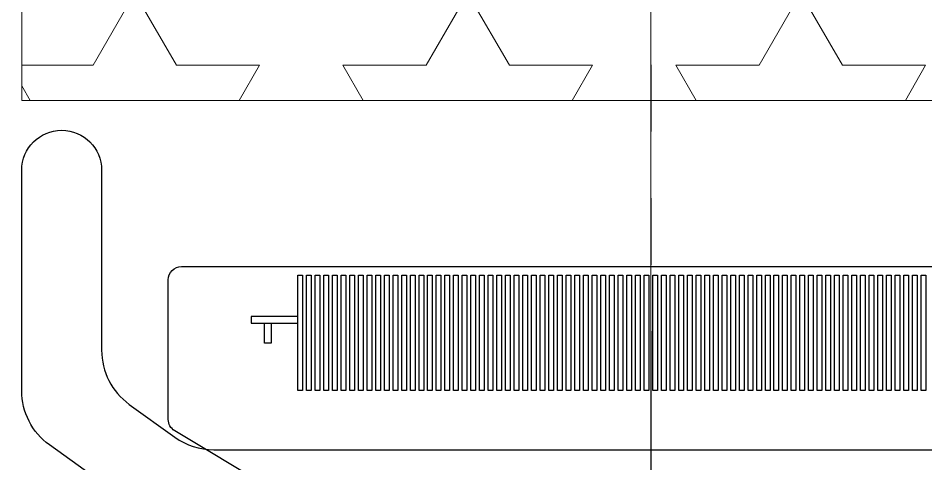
# Model space of a CAD drawing. Header units: inches. Extents: x 1765 to 5217, y -1519 to 441.
# Drawn here: x 4871.51 to 4885.14, y -1293.01 to -1286.33 of the extents above; entities that cross this region are included whole.
import ezdxf

# ---------------------------------------------------------------- set-up
doc = ezdxf.new("R2010")
doc.units = ezdxf.units.IN
doc.header["$MEASUREMENT"] = 0
doc.linetypes.add('ACISOTGB', pattern=[9, 4, -1, 1, -1, 1, -1])
doc.linetypes.add('DOT', pattern=[0.2, 0.1, -0.1])
for name, color, linetype, lineweight in [('AA', 7, 'Continuous', 13), ('DIM', 3, 'Continuous', 15), ('EMI', 5, 'Continuous', 5)]:
    doc.layers.add(name, color=color, linetype=linetype, lineweight=lineweight)
doc.layers.add('FPC', color=7, linetype='Continuous')
doc.layers.add('LENS', color=6, linetype='Continuous')

# ---------------------------------------------------------------- blocks, each defined once
blk = doc.blocks.new('FSDDDDD')
at = {"color": 1}
blk.add_line((3446.14, -1752.405), (3446.14, -1711.693), dxfattribs=at)
at = {"layer": 'LENS', "color": 5, "lineweight": 0}
blk.add_lwpolyline([(3465.185, -1743.304, -0.414214), (3453.685, -1754.804), (3438.595, -1754.804, -0.414214), (3427.095, -1743.304), (3427.095, -1720.794, -0.414214), (3438.595, -1709.294), (3453.685, -1709.294, -0.414214), (3465.185, -1720.794)], format="xyb", close=True, dxfattribs=at)
at = {"layer": 'LENS', "color": 6}
blk.add_lwpolyline([(3429.547, -1720.993, -0.414214), (3438.797, -1711.743), (3453.484, -1711.743, -0.414214), (3462.734, -1720.993), (3462.734, -1743.105, -0.414214), (3453.484, -1752.355), (3438.797, -1752.355, -0.414214), (3429.547, -1743.105)], format="xyb", close=True, dxfattribs=at)

msp = doc.modelspace()

# ---------------------------------------------------------------- hatches: boundary and pattern name
at = {"layer": 'EMI'}
h = msp.add_hatch(dxfattribs=at)
h.set_pattern_fill('STARS', color=256, scale=10, style=0)
h.set_pattern_definition([(180, (8542.6334, -2928.1506), (0, -2.1650635), [1.25, -1.25]), (240, (8542.6334, -2928.1506), (1.875, -1.0825318), [1.25, -1.25]), (300, (8542.0084, -2929.2332), (1.875, 1.0825318), [1.25, -1.25])])
edge = h.paths.add_edge_path()
edge.add_line((4916.395, -1282.359), (4916.395, -1274.21))
edge.add_arc((4914.391, -1274.212), 2.004, 0.0494, 92.745)
edge.add_line((4914.295, -1272.21), (4907.265, -1272.21))
edge.add_arc((4907.265, -1275.21), 3, 90, 180)
edge.add_line((4904.265, -1275.21), (4904.265, -1285.059))
edge.add_arc((4902.265, -1285.059), 2, -90, 0, ccw=False)
edge.add_line((4902.265, -1287.059), (4892.612, -1287.059))
edge.add_arc((4892.612, -1286.059), 1, 180, 270, ccw=False)
edge.add_line((4891.612, -1286.059), (4891.612, -1283.259))
edge.add_arc((4890.612, -1283.259), 1, 360, 449.9714)
edge.add_arc((4890.613, -1281.259), 1, 180, 269.9714, ccw=False)
edge.add_line((4889.613, -1281.259), (4889.613, -1279.852))
edge.add_line((4889.613, -1279.852), (4884.613, -1279.852))
edge.add_arc((4884.613, -1278.852), 1, 180, 270, ccw=False)
edge.add_line((4883.613, -1278.852), (4883.613, -1274.852))
edge.add_line((4883.613, -1274.852), (4879.013, -1274.852))
edge.add_line((4879.013, -1274.852), (4879.013, -1282.85))
edge.add_line((4879.013, -1282.85), (4871.563, -1282.85))
edge.add_line((4871.563, -1282.85), (4871.563, -1287.559))
edge.add_line((4871.563, -1287.559), (4889.613, -1287.559))
edge.add_line((4889.613, -1287.559), (4889.613, -1291.259))
edge.add_line((4889.613, -1291.259), (4906.465, -1291.259))
edge.add_arc((4906.465, -1289.259), 2, 270, 360)
edge.add_line((4908.465, -1289.259), (4908.465, -1277.71))
edge.add_arc((4909.465, -1277.71), 1, 90, 180, ccw=False)
edge.add_line((4909.465, -1276.71), (4911.295, -1276.71))
edge.add_arc((4911.184, -1277.714), 1.01, 0.2418, 83.7326, ccw=False)
edge.add_line((4912.195, -1277.71), (4912.195, -1282.359))
edge.add_line((4912.195, -1282.359), (4916.395, -1282.359))

# ---------------------------------------------------------------- linework, layer by layer
at = {"color": 1, "linetype": 'ACISOTGB'}
msp.add_line((4881.008, -1255.025), (4881.008, -1298.31), dxfattribs=at)
msp.add_lwpolyline([(4898.401, -1263.445), (4898.401, -1289.16, -0.414214), (4889.401, -1298.16), (4872.614, -1298.16, -0.414214), (4863.614, -1289.16), (4863.614, -1263.445, -0.414214), (4872.034, -1255.025), (4889.981, -1255.025, -0.414214)], format="xyb", close=True)
msp.add_lwpolyline([(4898.401, -1263.445), (4898.401, -1289.16, -0.414214), (4889.401, -1298.16), (4872.614, -1298.16, -0.414214), (4863.614, -1289.16), (4863.614, -1263.445, -0.414214), (4872.034, -1255.025), (4889.981, -1255.025, -0.414214)], format="xyb", close=True)
msp.add_lwpolyline([(4876.206, -1298.96), (4876.206, -1297.73, 0.315299), (4876.008, -1297.448), (4875.595, -1297.298, -0.315299), (4875.398, -1297.016), (4875.398, -1293.609, 0.263643), (4875.252, -1293.352), (4873.86, -1292.518, -0.263643), (4873.763, -1292.346), (4873.763, -1290.252, -0.414214), (4873.963, -1290.052), (4888.053, -1290.052, -0.414214), (4888.253, -1290.252), (4888.253, -1292.346, -0.263643), (4888.156, -1292.518), (4886.764, -1293.352, 0.263643), (4886.618, -1293.609), (4886.618, -1297.016, -0.315299), (4886.42, -1297.298), (4886.007, -1297.448, 0.315299), (4885.81, -1297.73), (4885.81, -1298.96)], format="xyb")
at = {"color": 0}
for points in [[(4875.708, -1290.182), (4875.778, -1290.182), (4875.778, -1291.915), (4875.708, -1291.915)], [(4875.838, -1290.182), (4875.908, -1290.182), (4875.908, -1291.915), (4875.838, -1291.915)], [(4875.968, -1290.182), (4876.038, -1290.182), (4876.038, -1291.915), (4875.968, -1291.915)], [(4876.098, -1290.182), (4876.168, -1290.182), (4876.168, -1291.915), (4876.098, -1291.915)], [(4876.228, -1290.182), (4876.298, -1290.182), (4876.298, -1291.915), (4876.228, -1291.915)], [(4876.358, -1290.182), (4876.428, -1290.182), (4876.428, -1291.915), (4876.358, -1291.915)], [(4876.488, -1290.182), (4876.558, -1290.182), (4876.558, -1291.915), (4876.488, -1291.915)], [(4876.618, -1290.182), (4876.688, -1290.182), (4876.688, -1291.915), (4876.618, -1291.915)], [(4876.748, -1290.182), (4876.818, -1290.182), (4876.818, -1291.915), (4876.748, -1291.915)], [(4876.878, -1290.182), (4876.948, -1290.182), (4876.948, -1291.915), (4876.878, -1291.915)], [(4877.008, -1290.182), (4877.078, -1290.182), (4877.078, -1291.915), (4877.008, -1291.915)], [(4877.138, -1290.182), (4877.208, -1290.182), (4877.208, -1291.915), (4877.138, -1291.915)], [(4877.268, -1290.182), (4877.338, -1290.182), (4877.338, -1291.915), (4877.268, -1291.915)], [(4877.398, -1290.182), (4877.468, -1290.182), (4877.468, -1291.915), (4877.398, -1291.915)], [(4877.528, -1290.182), (4877.598, -1290.182), (4877.598, -1291.915), (4877.528, -1291.915)], [(4877.658, -1290.182), (4877.728, -1290.182), (4877.728, -1291.915), (4877.658, -1291.915)], [(4877.788, -1290.182), (4877.858, -1290.182), (4877.858, -1291.915), (4877.788, -1291.915)], [(4877.918, -1290.182), (4877.988, -1290.182), (4877.988, -1291.915), (4877.918, -1291.915)], [(4878.048, -1290.182), (4878.118, -1290.182), (4878.118, -1291.915), (4878.048, -1291.915)], [(4878.178, -1290.182), (4878.248, -1290.182), (4878.248, -1291.915), (4878.178, -1291.915)], [(4878.308, -1290.182), (4878.378, -1290.182), (4878.378, -1291.915), (4878.308, -1291.915)], [(4878.438, -1290.182), (4878.508, -1290.182), (4878.508, -1291.915), (4878.438, -1291.915)], [(4878.568, -1290.182), (4878.638, -1290.182), (4878.638, -1291.915), (4878.568, -1291.915)], [(4878.698, -1290.182), (4878.768, -1290.182), (4878.768, -1291.915), (4878.698, -1291.915)], [(4878.828, -1290.182), (4878.898, -1290.182), (4878.898, -1291.915), (4878.828, -1291.915)], [(4878.958, -1290.182), (4879.028, -1290.182), (4879.028, -1291.915), (4878.958, -1291.915)], [(4879.088, -1290.182), (4879.158, -1290.182), (4879.158, -1291.915), (4879.088, -1291.915)], [(4879.218, -1290.182), (4879.288, -1290.182), (4879.288, -1291.915), (4879.218, -1291.915)], [(4879.348, -1290.182), (4879.418, -1290.182), (4879.418, -1291.915), (4879.348, -1291.915)], [(4879.478, -1290.182), (4879.548, -1290.182), (4879.548, -1291.915), (4879.478, -1291.915)], [(4879.608, -1290.182), (4879.678, -1290.182), (4879.678, -1291.915), (4879.608, -1291.915)], [(4879.738, -1290.182), (4879.808, -1290.182), (4879.808, -1291.915), (4879.738, -1291.915)], [(4879.868, -1290.182), (4879.938, -1290.182), (4879.938, -1291.915), (4879.868, -1291.915)], [(4879.998, -1290.182), (4880.068, -1290.182), (4880.068, -1291.915), (4879.998, -1291.915)], [(4880.128, -1290.182), (4880.198, -1290.182), (4880.198, -1291.915), (4880.128, -1291.915)], [(4880.258, -1290.182), (4880.328, -1290.182), (4880.328, -1291.915), (4880.258, -1291.915)], [(4880.388, -1290.182), (4880.458, -1290.182), (4880.458, -1291.915), (4880.388, -1291.915)], [(4880.518, -1290.182), (4880.588, -1290.182), (4880.588, -1291.915), (4880.518, -1291.915)], [(4880.648, -1290.182), (4880.718, -1290.182), (4880.718, -1291.915), (4880.648, -1291.915)], [(4880.778, -1290.182), (4880.848, -1290.182), (4880.848, -1291.915), (4880.778, -1291.915)], [(4880.908, -1290.182), (4880.978, -1290.182), (4880.978, -1291.915), (4880.908, -1291.915)], [(4881.038, -1290.182), (4881.108, -1290.182), (4881.108, -1291.915), (4881.038, -1291.915)], [(4881.168, -1290.182), (4881.238, -1290.182), (4881.238, -1291.915), (4881.168, -1291.915)], [(4881.298, -1290.182), (4881.368, -1290.182), (4881.368, -1291.915), (4881.298, -1291.915)], [(4881.428, -1290.182), (4881.498, -1290.182), (4881.498, -1291.915), (4881.428, -1291.915)], [(4881.558, -1290.182), (4881.628, -1290.182), (4881.628, -1291.915), (4881.558, -1291.915)], [(4881.688, -1290.182), (4881.758, -1290.182), (4881.758, -1291.915), (4881.688, -1291.915)], [(4881.818, -1290.182), (4881.888, -1290.182), (4881.888, -1291.915), (4881.818, -1291.915)], [(4881.948, -1290.182), (4882.018, -1290.182), (4882.018, -1291.915), (4881.948, -1291.915)], [(4882.078, -1290.182), (4882.148, -1290.182), (4882.148, -1291.915), (4882.078, -1291.915)], [(4882.208, -1290.182), (4882.278, -1290.182), (4882.278, -1291.915), (4882.208, -1291.915)], [(4882.338, -1290.182), (4882.408, -1290.182), (4882.408, -1291.915), (4882.338, -1291.915)], [(4882.468, -1290.182), (4882.538, -1290.182), (4882.538, -1291.915), (4882.468, -1291.915)], [(4882.598, -1290.182), (4882.668, -1290.182), (4882.668, -1291.915), (4882.598, -1291.915)], [(4882.728, -1290.182), (4882.798, -1290.182), (4882.798, -1291.915), (4882.728, -1291.915)], [(4882.858, -1290.182), (4882.928, -1290.182), (4882.928, -1291.915), (4882.858, -1291.915)], [(4882.988, -1290.182), (4883.058, -1290.182), (4883.058, -1291.915), (4882.988, -1291.915)], [(4883.118, -1290.182), (4883.188, -1290.182), (4883.188, -1291.915), (4883.118, -1291.915)], [(4883.248, -1290.182), (4883.318, -1290.182), (4883.318, -1291.915), (4883.248, -1291.915)], [(4883.378, -1290.182), (4883.448, -1290.182), (4883.448, -1291.915), (4883.378, -1291.915)], [(4883.508, -1290.182), (4883.578, -1290.182), (4883.578, -1291.915), (4883.508, -1291.915)], [(4883.638, -1290.182), (4883.708, -1290.182), (4883.708, -1291.915), (4883.638, -1291.915)], [(4883.768, -1290.182), (4883.838, -1290.182), (4883.838, -1291.915), (4883.768, -1291.915)], [(4883.898, -1290.182), (4883.968, -1290.182), (4883.968, -1291.915), (4883.898, -1291.915)], [(4884.028, -1290.182), (4884.098, -1290.182), (4884.098, -1291.915), (4884.028, -1291.915)], [(4884.158, -1290.182), (4884.228, -1290.182), (4884.228, -1291.915), (4884.158, -1291.915)], [(4884.288, -1290.182), (4884.358, -1290.182), (4884.358, -1291.915), (4884.288, -1291.915)], [(4884.418, -1290.182), (4884.488, -1290.182), (4884.488, -1291.915), (4884.418, -1291.915)], [(4884.548, -1290.182), (4884.618, -1290.182), (4884.618, -1291.915), (4884.548, -1291.915)], [(4884.678, -1290.182), (4884.748, -1290.182), (4884.748, -1291.915), (4884.678, -1291.915)], [(4884.808, -1290.182), (4884.878, -1290.182), (4884.878, -1291.915), (4884.808, -1291.915)], [(4884.938, -1290.182), (4885.008, -1290.182), (4885.008, -1291.915), (4884.938, -1291.915)], [(4885.068, -1290.182), (4885.138, -1290.182), (4885.138, -1291.915), (4885.068, -1291.915)], [(4875.008, -1290.902), (4875.708, -1290.902), (4875.708, -1290.802), (4875.008, -1290.802)], [(4875.208, -1290.902), (4875.308, -1290.902), (4875.308, -1291.202), (4875.208, -1291.202)]]:
    msp.add_lwpolyline(points, close=True, dxfattribs=at)
at = {"layer": 'AA', "color": 1, "linetype": 'DOT'}
msp.add_lwpolyline([(4864.464, -1265.025, -0.414214), (4873.664, -1255.825), (4888.351, -1255.825, -0.414214), (4897.551, -1265.025), (4897.551, -1287.136, -0.414214), (4888.351, -1296.336), (4873.664, -1296.336, -0.414214), (4864.464, -1287.136)], format="xyb", close=True, dxfattribs=at)
msp.add_lwpolyline([(4864.464, -1265.025, -0.414214), (4873.664, -1255.825), (4888.351, -1255.825, -0.414214), (4897.551, -1265.025), (4897.551, -1287.136, -0.414214), (4888.351, -1296.336), (4873.664, -1296.336, -0.414214), (4864.464, -1287.136)], format="xyb", close=True, dxfattribs=at)
at = {"layer": 'EMI'}
msp.add_lwpolyline([(4904.265, -1285.059, -0.414214), (4902.265, -1287.059), (4892.612, -1287.059, -0.414214), (4891.612, -1286.059), (4891.612, -1283.259, 0.414067), (4890.612, -1282.259, -0.414067), (4889.613, -1281.259), (4889.613, -1279.852), (4884.613, -1279.852, -0.414214), (4883.613, -1278.852), (4883.613, -1274.852), (4879.013, -1274.852), (4879.013, -1282.85), (4871.563, -1282.85), (4871.563, -1287.559), (4889.613, -1287.559), (4889.613, -1291.259), (4906.465, -1291.259, 0.414214)], format="xyb", dxfattribs=at)
at = {"layer": 'FPC', "color": 2, "lineweight": -3}
msp.add_lwpolyline([(4874.8, -1298.86, -0.017571), (4874.798, -1298.789), (4874.798, -1295.273, 0.241069), (4874.383, -1294.461), (4871.978, -1292.728, -0.241069), (4871.563, -1291.917), (4871.563, -1288.607, -1), (4872.763, -1288.607), (4872.763, -1291.309, 0.241069), (4873.178, -1292.121), (4873.862, -1292.613, 0.157425), (4874.446, -1292.802), (4888.613, -1292.802, 0.414214), (4889.613, -1291.802), (4889.613, -1291.759, -0.414214), (4890.113, -1291.259), (4906.465, -1291.259, 0.414214)], format="xyb", dxfattribs=at)

# ---------------------------------------------------------------- block references
at = {"layer": 'DIM'}
msp.add_blockref('FSDDDDD', (1434.868, 455.969), dxfattribs=at)

doc.saveas('drawing.dxf')
